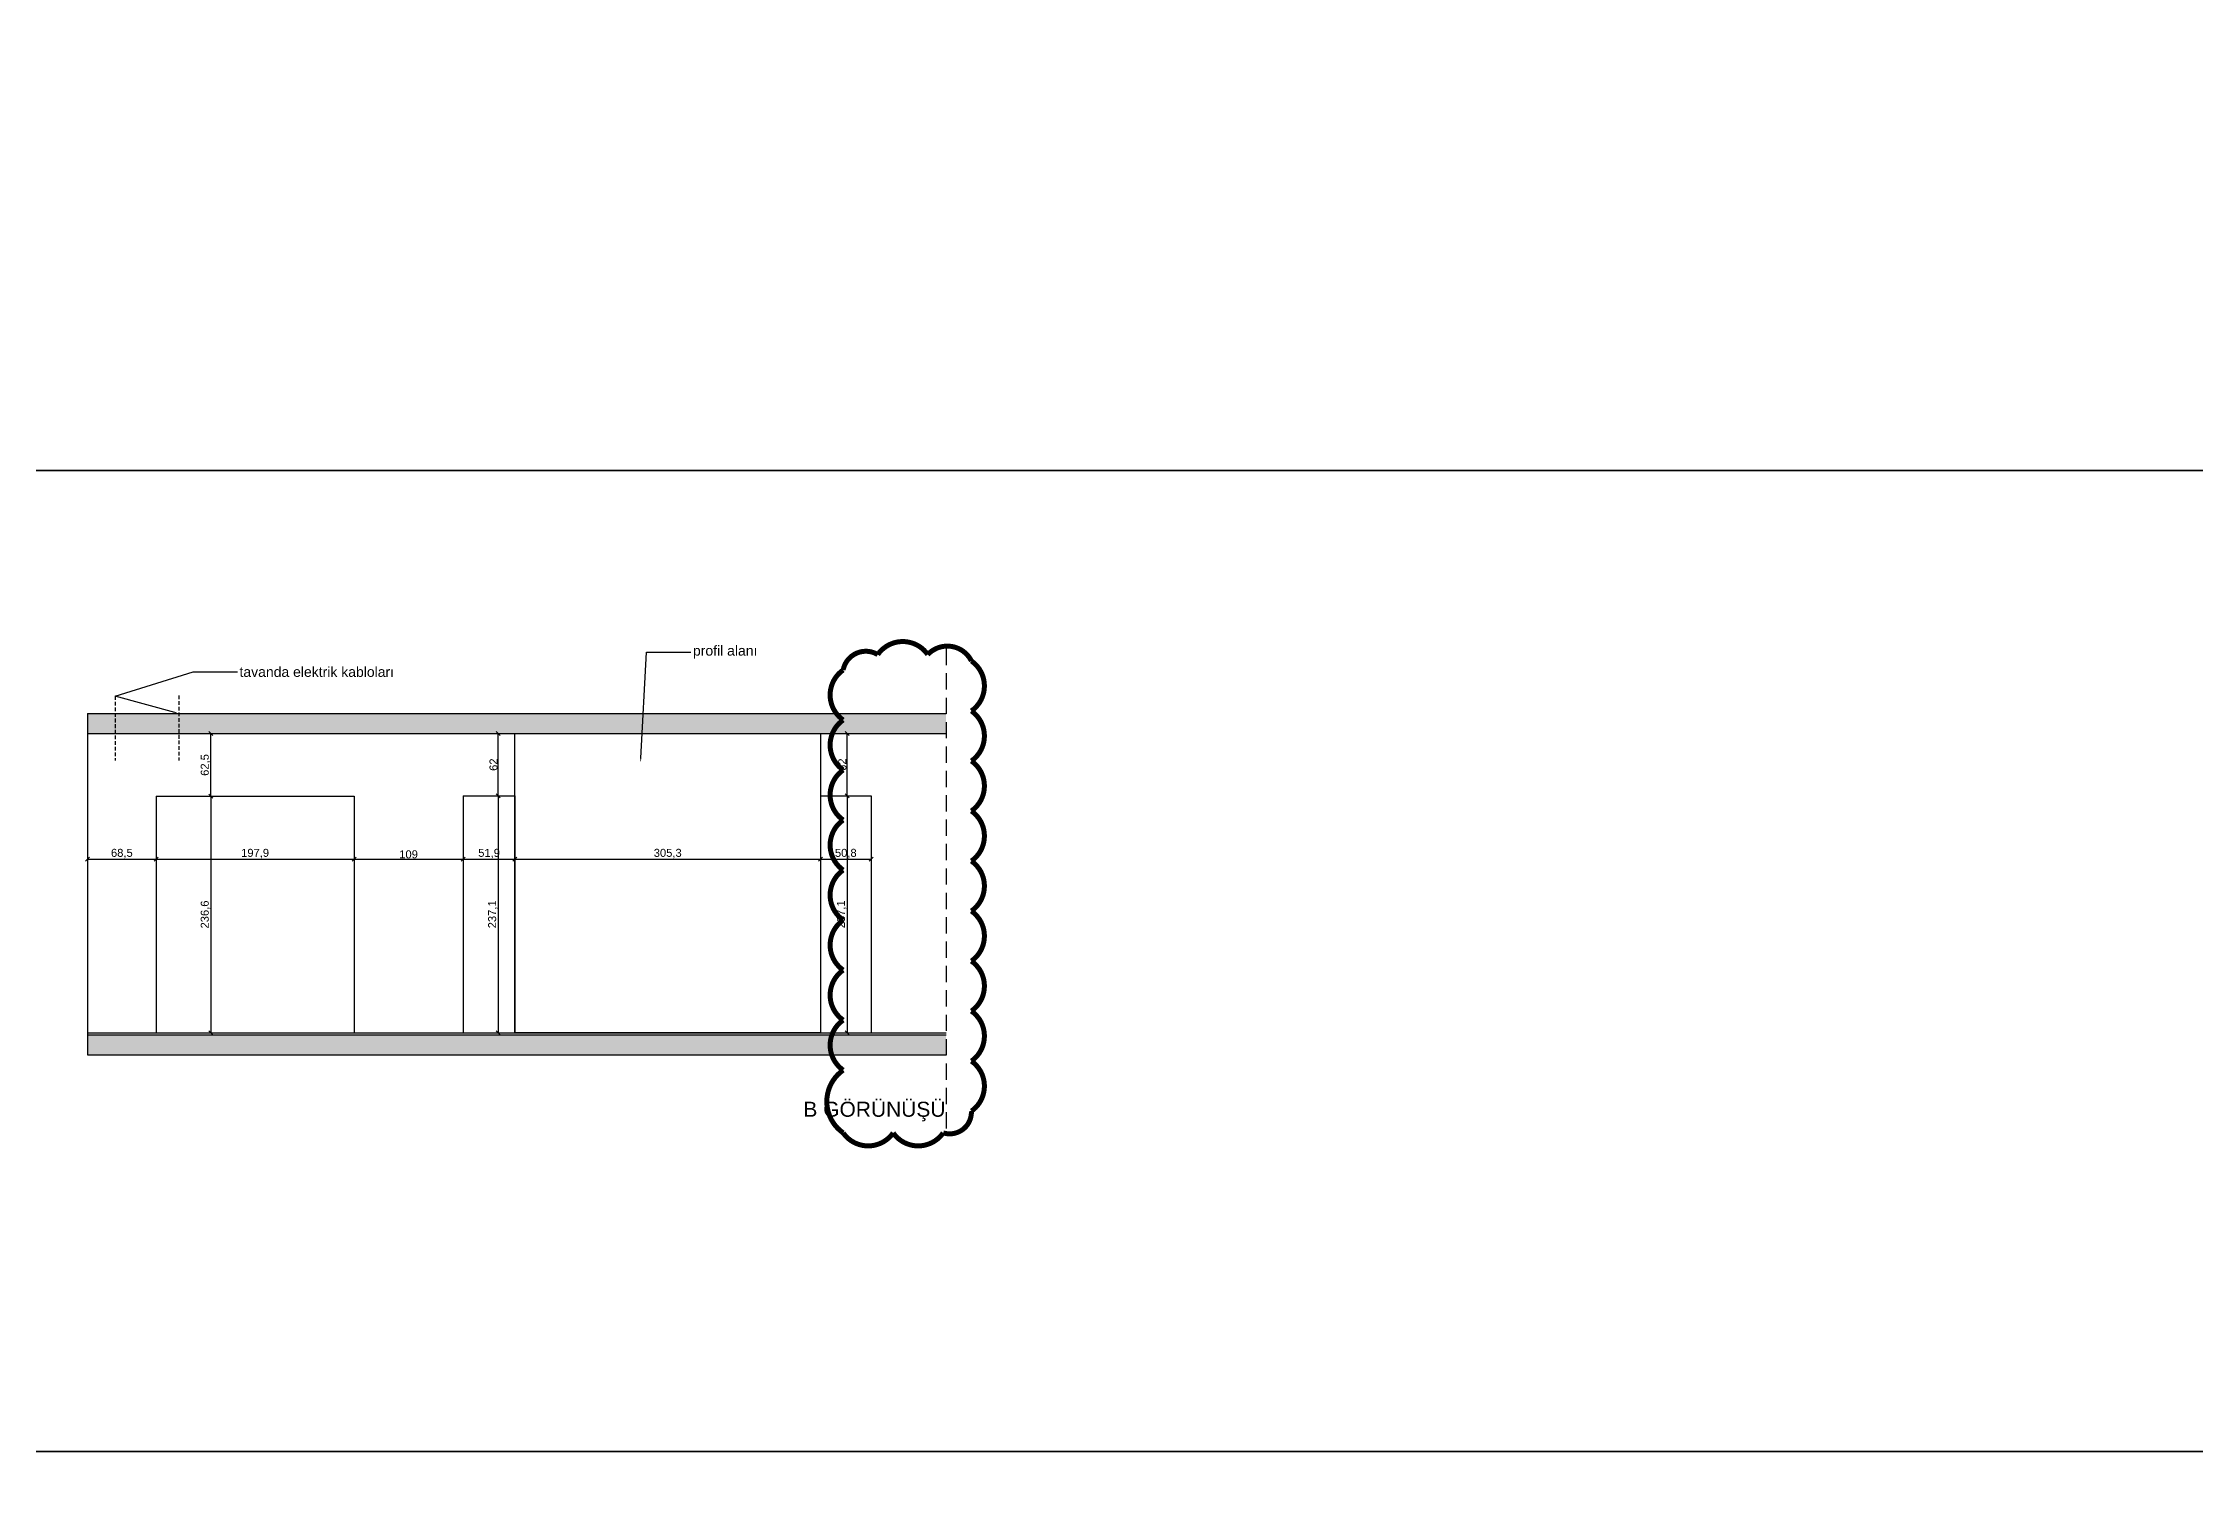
# Model space of a CAD drawing. Header units: millimetres. Extents: x -1860 to 15304, y 307 to 22353.
# Drawn here: x 5186 to 7338, y 14015 to 15444 of the extents above; entities that cross this region are included whole.
import ezdxf
from ezdxf import colors
from ezdxf.entities.mleader import LeaderData, LeaderLine
from ezdxf.math import Vec2, Vec3

# ---------------------------------------------------------------- set-up
doc = ezdxf.new("R2010")
doc.units = ezdxf.units.MM
doc.linetypes.add('( Hidden )', pattern=[0.375, 0.25, -0.125])
doc.styles.get("Standard").update_dxf_attribs({"font": 'arial.ttf'})
doc.dimstyles.new('ISO-25', dxfattribs={"dimtxt": 8, "dimasz": 3, "dimexe": 1.25, "dimexo": 0.625, "dimtad": 1, "dimtxsty": 'Standard', "dimblk": 'OBLIQUE', "dimcen": 2.5, "dimse1": 1, "dimse2": 1, "dimadec": 0, "dimazin": 0, "dimtfac": 1, "dimtmove": 0, "dimatfit": 3, "dimldrblk": 'OBLIQUE', "dimfxl": 1, "dimarcsym": 0})

# ---------------------------------------------------------------- blocks, each defined once
blk = doc.blocks.new('_Oblique')
at = {"color": 0, "linetype": 'ByBlock', "lineweight": -2}
blk.add_line((-0.5, -0.5), (0.5, 0.5), dxfattribs=at)
blk = doc.blocks.new('*D50')
at = {"color": 1, "lineweight": -2, "transparency": 16777216}
blk.add_line((15458.3, 7962.4), (15458.3, 7725.8), dxfattribs=at)
at = {"layer": 'Defpoints', "color": 0, "transparency": 16777216}
for p in [(15444.7, 7962.4), (15444.7, 7725.8), (15458.3, 7725.8)]:
    blk.add_point(p, dxfattribs=at)
at = {"color": 1, "lineweight": -2, "transparency": 16777216, "xscale": 4, "yscale": 4, "zscale": 4}
for p, rotation in [((15458.3, 7962.4), 90), ((15458.3, 7725.8), 270)]:
    blk.add_blockref('_Oblique', p, dxfattribs=dict(at, rotation=rotation))
at = {"color": 1, "transparency": 16777216, "insert": (15452.9, 7844.1), "char_height": 8, "attachment_point": 5, "rotation": 90}
blk.add_mtext('236,6', dxfattribs=at)
blk = doc.blocks.new('*D51')
at = {"color": 1, "lineweight": -2, "transparency": 16777216}
blk.add_line((15403.5, 7899.5), (15601.4, 7899.5), dxfattribs=at)
at = {"layer": 'Defpoints', "color": 0, "transparency": 16777216}
for p in [(15403.5, 7905.3), (15601.4, 7905.3), (15601.4, 7899.5)]:
    blk.add_point(p, dxfattribs=at)
at = {"color": 1, "lineweight": -2, "transparency": 16777216, "xscale": 4, "yscale": 4, "zscale": 4, "rotation": 180}
blk.add_blockref('_Oblique', (15403.5, 7899.5), dxfattribs=at)
at = {"color": 1, "lineweight": -2, "transparency": 16777216, "xscale": 4, "yscale": 4, "zscale": 4}
blk.add_blockref('_Oblique', (15601.4, 7899.5), dxfattribs=at)
at = {"color": 1, "transparency": 16777216, "insert": (15502.5, 7905), "char_height": 8, "attachment_point": 5}
blk.add_mtext('197,9', dxfattribs=at)
blk = doc.blocks.new('*D48')
at = {"color": 1, "lineweight": -2, "transparency": 16777216}
blk.add_line((15710.4, 7899.5), (15762.3, 7899.5), dxfattribs=at)
at = {"layer": 'Defpoints', "color": 0, "transparency": 16777216}
for p in [(15710.4, 7902), (15762.3, 7902), (15762.3, 7899.5)]:
    blk.add_point(p, dxfattribs=at)
at = {"color": 1, "lineweight": -2, "transparency": 16777216, "xscale": 4, "yscale": 4, "zscale": 4, "rotation": 180}
blk.add_blockref('_Oblique', (15710.4, 7899.5), dxfattribs=at)
at = {"color": 1, "lineweight": -2, "transparency": 16777216, "xscale": 4, "yscale": 4, "zscale": 4}
blk.add_blockref('_Oblique', (15762.3, 7899.5), dxfattribs=at)
at = {"color": 1, "transparency": 16777216, "insert": (15736.4, 7905), "char_height": 8, "attachment_point": 5}
blk.add_mtext('51,9', dxfattribs=at)
blk = doc.blocks.new('*D52')
at = {"color": 1, "lineweight": -2, "transparency": 16777216}
blk.add_line((15745.6, 7962.9), (15745.6, 7725.8), dxfattribs=at)
at = {"layer": 'Defpoints', "color": 0, "transparency": 16777216}
for p in [(15741.5, 7962.9), (15741.5, 7725.8), (15745.6, 7725.8)]:
    blk.add_point(p, dxfattribs=at)
at = {"color": 1, "lineweight": -2, "transparency": 16777216, "xscale": 4, "yscale": 4, "zscale": 4}
for p, rotation in [((15745.6, 7962.9), 90), ((15745.6, 7725.8), 270)]:
    blk.add_blockref('_Oblique', p, dxfattribs=dict(at, rotation=rotation))
at = {"color": 1, "transparency": 16777216, "insert": (15740.2, 7844.3), "char_height": 8, "attachment_point": 5, "rotation": 90}
blk.add_mtext('237,1', dxfattribs=at)
blk = doc.blocks.new('*D49')
at = {"color": 1, "lineweight": -2, "transparency": 16777216}
blk.add_line((16067.6, 7899.5), (16118.4, 7899.5), dxfattribs=at)
at = {"layer": 'Defpoints', "color": 0, "transparency": 16777216}
for p in [(16067.6, 7902.7), (16118.4, 7902.7), (16118.4, 7899.5)]:
    blk.add_point(p, dxfattribs=at)
at = {"color": 1, "lineweight": -2, "transparency": 16777216, "xscale": 4, "yscale": 4, "zscale": 4, "rotation": 180}
blk.add_blockref('_Oblique', (16067.6, 7899.5), dxfattribs=at)
at = {"color": 1, "lineweight": -2, "transparency": 16777216, "xscale": 4, "yscale": 4, "zscale": 4}
blk.add_blockref('_Oblique', (16118.4, 7899.5), dxfattribs=at)
at = {"color": 1, "transparency": 16777216, "insert": (16093, 7905), "char_height": 8, "attachment_point": 5}
blk.add_mtext('50,8', dxfattribs=at)
blk = doc.blocks.new('*D53')
at = {"color": 1, "lineweight": -2, "transparency": 16777216}
blk.add_line((16094.3, 7962.9), (16094.3, 7725.8), dxfattribs=at)
at = {"layer": 'Defpoints', "color": 0, "transparency": 16777216}
for p in [(16102.1, 7962.9), (16094.3, 7725.8), (16102.1, 7725.8)]:
    blk.add_point(p, dxfattribs=at)
at = {"color": 1, "lineweight": -2, "transparency": 16777216, "xscale": 4, "yscale": 4, "zscale": 4}
for p, rotation in [((16094.3, 7962.9), 90), ((16094.3, 7725.8), 270)]:
    blk.add_blockref('_Oblique', p, dxfattribs=dict(at, rotation=rotation))
at = {"color": 1, "transparency": 16777216, "insert": (16088.9, 7844.3), "char_height": 8, "attachment_point": 5, "rotation": 90}
blk.add_mtext('237,1', dxfattribs=at)
blk = doc.blocks.new('*D54')
at = {"color": 1, "lineweight": -2, "transparency": 16777216}
blk.add_line((15745.6, 7962.9), (15745.6, 8024.9), dxfattribs=at)
at = {"layer": 'Defpoints', "color": 0, "transparency": 16777216}
for p in [(15745.6, 8024.9), (15752.9, 8024.9), (15752.9, 7962.9)]:
    blk.add_point(p, dxfattribs=at)
at = {"color": 1, "lineweight": -2, "transparency": 16777216, "xscale": 4, "yscale": 4, "zscale": 4}
for p, rotation in [((15745.6, 8024.9), 90), ((15745.6, 7962.9), 270)]:
    blk.add_blockref('_Oblique', p, dxfattribs=dict(at, rotation=rotation))
at = {"color": 1, "transparency": 16777216, "insert": (15740.9, 7993.9), "char_height": 8, "attachment_point": 5, "rotation": 90}
blk.add_mtext('62', dxfattribs=at)
blk = doc.blocks.new('*D55')
at = {"color": 1, "lineweight": -2, "transparency": 16777216}
blk.add_line((16094.3, 7962.9), (16094.3, 8024.9), dxfattribs=at)
at = {"layer": 'Defpoints', "color": 0, "transparency": 16777216}
for p in [(16094.3, 8024.9), (16103.9, 8024.9), (16103.9, 7962.9)]:
    blk.add_point(p, dxfattribs=at)
at = {"color": 1, "lineweight": -2, "transparency": 16777216, "xscale": 4, "yscale": 4, "zscale": 4}
for p, rotation in [((16094.3, 8024.9), 90), ((16094.3, 7962.9), 270)]:
    blk.add_blockref('_Oblique', p, dxfattribs=dict(at, rotation=rotation))
at = {"color": 1, "transparency": 16777216, "insert": (16089.6, 7993.9), "char_height": 8, "attachment_point": 5, "rotation": 90}
blk.add_mtext('62', dxfattribs=at)
blk = doc.blocks.new('*D56')
at = {"color": 1, "lineweight": -2, "transparency": 16777216}
blk.add_line((15335, 7899.5), (15403.5, 7899.5), dxfattribs=at)
at = {"layer": 'Defpoints', "color": 0, "transparency": 16777216}
for p in [(15335, 7915.8), (15403.5, 7915.8), (15403.5, 7899.5)]:
    blk.add_point(p, dxfattribs=at)
at = {"color": 1, "lineweight": -2, "transparency": 16777216, "xscale": 4, "yscale": 4, "zscale": 4, "rotation": 180}
blk.add_blockref('_Oblique', (15335, 7899.5), dxfattribs=at)
at = {"color": 1, "lineweight": -2, "transparency": 16777216, "xscale": 4, "yscale": 4, "zscale": 4}
blk.add_blockref('_Oblique', (15403.5, 7899.5), dxfattribs=at)
at = {"color": 1, "transparency": 16777216, "insert": (15369.3, 7905), "char_height": 8, "attachment_point": 5}
blk.add_mtext('68,5', dxfattribs=at)
blk = doc.blocks.new('*D57')
at = {"color": 1, "lineweight": -2, "transparency": 16777216}
blk.add_line((15601.4, 7899.5), (15710.4, 7899.5), dxfattribs=at)
at = {"layer": 'Defpoints', "color": 0, "transparency": 16777216}
for p in [(15601.4, 7924.8), (15710.4, 7924.8), (15710.4, 7899.5)]:
    blk.add_point(p, dxfattribs=at)
at = {"color": 1, "lineweight": -2, "transparency": 16777216, "xscale": 4, "yscale": 4, "zscale": 4, "rotation": 180}
blk.add_blockref('_Oblique', (15601.4, 7899.5), dxfattribs=at)
at = {"color": 1, "lineweight": -2, "transparency": 16777216, "xscale": 4, "yscale": 4, "zscale": 4}
blk.add_blockref('_Oblique', (15710.4, 7899.5), dxfattribs=at)
at = {"color": 1, "transparency": 16777216, "insert": (15655.9, 7904.2), "char_height": 8, "attachment_point": 5}
blk.add_mtext('109', dxfattribs=at)
blk = doc.blocks.new('*D58')
at = {"color": 1, "lineweight": -2, "transparency": 16777216}
blk.add_line((15762.3, 7899.5), (16067.6, 7899.5), dxfattribs=at)
at = {"layer": 'Defpoints', "color": 0, "transparency": 16777216}
for p in [(16067.6, 7962.9), (15762.3, 7933.2), (16067.6, 7899.5)]:
    blk.add_point(p, dxfattribs=at)
at = {"color": 1, "lineweight": -2, "transparency": 16777216, "xscale": 4, "yscale": 4, "zscale": 4, "rotation": 180}
blk.add_blockref('_Oblique', (15762.3, 7899.5), dxfattribs=at)
at = {"color": 1, "lineweight": -2, "transparency": 16777216, "xscale": 4, "yscale": 4, "zscale": 4}
blk.add_blockref('_Oblique', (16067.6, 7899.5), dxfattribs=at)
at = {"color": 1, "transparency": 16777216, "insert": (15915, 7905), "char_height": 8, "attachment_point": 5}
blk.add_mtext('305,3', dxfattribs=at)
blk = doc.blocks.new('*D59')
at = {"color": 1, "lineweight": -2, "transparency": 16777216}
blk.add_line((15458.3, 7962.4), (15458.3, 8024.9), dxfattribs=at)
at = {"layer": 'Defpoints', "color": 0, "transparency": 16777216}
for p in [(15458.3, 8024.9), (15475.7, 8024.9), (15475.7, 7962.4)]:
    blk.add_point(p, dxfattribs=at)
at = {"color": 1, "lineweight": -2, "transparency": 16777216, "xscale": 4, "yscale": 4, "zscale": 4}
for p, rotation in [((15458.3, 8024.9), 90), ((15458.3, 7962.4), 270)]:
    blk.add_blockref('_Oblique', p, dxfattribs=dict(at, rotation=rotation))
at = {"color": 1, "transparency": 16777216, "insert": (15452.9, 7993.6), "char_height": 8, "attachment_point": 5, "rotation": 90}
blk.add_mtext('62,5', dxfattribs=at)
blk = doc.blocks.new('b görünüşü')
at = {"true_color": 0x636466, "transparency": 33554687}
h = blk.add_hatch(dxfattribs=at)
h.set_pattern_fill('ANSI36', color=251, angle=270)
h.set_pattern_definition([(315, (12580.046, 114.243), (6.1739261, -1.683798), [7.9375, -1.5875, 0, -1.5875])])
h.paths.add_polyline_path([(16193.25, 8044.895), (15335.022, 8044.895), (15335.022, 8024.895), (16193.25, 8024.895)])
h.paths.add_polyline_path([(16193.25, 7723.795), (15335.022, 7723.795), (15335.022, 7703.795), (16193.25, 7703.795)])
at = {"linetype": '( Hidden )', "ltscale": 65}
blk.add_line((16193.25, 8109.599), (16193.25, 7627.581), dxfattribs=at)
at = {"linetype": '( Hidden )', "ltscale": 15}
for p, q in [((15362.682, 8062.386), (15362.682, 7998.138)), ((15426.18, 8062.988), (15426.18, 7998.138))]:
    blk.add_line(p, q, dxfattribs=at)
for p, q in [((15335.022, 8044.895), (15335.022, 7703.795)), ((15335.022, 8044.895), (16193.25, 8044.895)), ((15335.022, 8024.895), (16193.25, 8024.895)), ((15403.522, 7962.395), (15601.422, 7962.395)), ((15403.522, 7962.395), (15403.522, 7725.795)), ((15601.422, 7962.395), (15601.422, 7725.795)), ((15710.422, 7962.895), (15762.322, 7962.895)), ((15710.422, 7962.895), (15710.422, 7725.795)), ((15762.322, 7962.895), (15762.322, 7725.795)), ((16067.622, 7962.895), (16067.622, 7725.795)), ((16067.622, 7962.895), (16118.422, 7962.895)), ((16118.422, 7962.895), (16118.422, 7725.795)), ((15335.022, 7725.795), (16193.25, 7725.795)), ((15335.022, 7723.795), (16193.25, 7723.795)), ((15335.022, 7703.795), (16193.25, 7703.795))]:
    blk.add_line(p, q)
at = {"const_width": 5}
blk.add_lwpolyline([(16090.359, 7625.801, 0.52056705), (16140.359, 7625.801, 0.52056705), (16190.359, 7625.801, 0.52056705), (16218.574, 7647.585, 0.52056705), (16218.574, 7697.585, 0.52056705), (16218.574, 7747.585, 0.52056705), (16218.574, 7797.585, 0.52056705), (16218.574, 7847.585, 0.52056705), (16218.574, 7897.585, 0.52056705), (16218.574, 7947.585, 0.52056705), (16218.574, 7997.585, 0.52056705), (16218.574, 8047.585, 0.52056705), (16218.574, 8097.585, 0.52056705), (16174.944, 8103.955, 0.52056705), (16124.944, 8103.955, 0.52056705), (16090.359, 8088.539, 0.52056705), (16090.359, 8038.539, 0.52056705), (16090.359, 7988.539, 0.52056705), (16090.359, 7938.539, 0.52056705), (16090.359, 7888.539, 0.52056705), (16090.359, 7838.539, 0.52056705), (16090.359, 7788.539, 0.52056705), (16090.359, 7738.539, 0.52056705), (16090.359, 7688.539, 0.52056705)], format="xyb", close=True, dxfattribs=at)
blk.add_lwpolyline([(16067.622, 7725.795), (15762.322, 7725.795), (15762.322, 8024.895), (16067.622, 8024.895)], close=True)
at = {"color": 1, "insert": (16050.634, 7656.929), "char_height": 15, "width": 172.09561, "attachment_point": 1}
blk.add_mtext('B GÖRÜNÜŞÜ', dxfattribs=at)
for base, p1, p2, picture, middle in [((15458.31, 8024.895), (15475.704, 7962.395), (15475.704, 8024.895), '*D59', (15452.877, 7993.645)), ((15745.633, 8024.895), (15752.852, 7962.895), (15752.852, 8024.895), '*D54', (15740.923, 7993.895)), ((16094.343, 8024.895), (16103.874, 7962.895), (16103.874, 8024.895), '*D55', (16089.633, 7993.895)), ((15458.31, 7725.795), (15444.667, 7962.395), (15444.667, 7725.795), '*D50', (15452.877, 7844.095)), ((15745.633, 7725.795), (15741.521, 7962.895), (15741.521, 7725.795), '*D52', (15740.2, 7844.345)), ((16094.343, 7725.795), (16102.125, 7962.895), (16102.125, 7725.795), '*D53', (16088.91, 7844.345))]:
    dim = blk.add_linear_dim(base=base, p1=p1, p2=p2, angle=90, dimstyle='ISO-25')
    dim.commit()
    dim.dimension.update_dxf_attribs({"geometry": picture, "text_midpoint": middle})
for base, p1, p2, picture, middle in [((16067.622, 7899.54), (15762.322, 7933.194), (16067.622, 7962.895), '*D58', (15914.972, 7904.973)), ((15710.422, 7899.54), (15601.422, 7924.78), (15710.422, 7924.78), '*D57', (15655.922, 7904.25)), ((15403.522, 7899.54), (15335.022, 7915.771), (15403.522, 7915.771), '*D56', (15369.272, 7904.973)), ((15601.422, 7899.54), (15403.522, 7905.349), (15601.422, 7905.349), '*D51', (15502.472, 7904.973)), ((15762.322, 7899.54), (15710.422, 7901.986), (15762.322, 7901.986), '*D48', (15736.372, 7904.973)), ((16118.422, 7899.54), (16067.622, 7902.651), (16118.422, 7902.651), '*D49', (16093.022, 7904.973))]:
    dim = blk.add_linear_dim(base=base, p1=p1, p2=p2, dimstyle='ISO-25')
    dim.commit()
    dim.dimension.update_dxf_attribs({"geometry": picture, "text_midpoint": middle})
at = {"color": 6}
ml = blk.add_multileader_mtext('Standard', dxfattribs=at)
ml.set_content('profil alanı', color=6)
ml.set_leader_properties()
ml.build(insert=Vec2(0, 0))
ml.multileader.update_dxf_attribs({"dogleg_length": 44.448})
ctx = ml.context
ctx.base_point, ctx.char_height, ctx.plane_origin = Vec3(15938.236, 8106.484), 10, Vec3(15887.848, 7996.327)
notes = []
notes.append((ctx, [(0, (1, 1, 0), (15893.788, 8106.484), (1, 0), 44.448, [(0, [(15887.848, 7996.327)], 0, [])])]))
ctx.mtext.insert, ctx.mtext.flow_direction = Vec3(15940.236, 8112.872), 5
ml = blk.add_multileader_mtext('Standard', dxfattribs=at)
ml.set_content('tavanda elektrik kabloları', color=6)
ml.set_leader_properties()
ml.build(insert=Vec2(0, 0))
ml.multileader.update_dxf_attribs({"dogleg_length": 44.448})
ctx = ml.context
ctx.base_point, ctx.char_height, ctx.plane_origin = Vec3(15484.905, 8086.571), 10, Vec3(15426.18, 8044.895)
notes.append((ctx, [(0, (1, 1, 0), (15440.457, 8086.571), (1, 0), 44.448, [(1, [(15426.18, 8044.895), (15362.682, 8062.386)], 0, [])])]))
ctx.mtext.insert, ctx.mtext.flow_direction = Vec3(15486.905, 8091.653), 5
for ctx, leaders in notes:
    for number, flags, end, landing, length, lines in leaders:
        leader = LeaderData()
        leader.index, (leader.has_last_leader_line, leader.has_dogleg_vector, leader.attachment_direction) = number, flags
        leader.last_leader_point, leader.dogleg_vector, leader.dogleg_length = Vec3(end), Vec3(landing), length
        for number, points, colour, breaks in lines:
            line = LeaderLine()
            line.index, line.vertices, line.color, line.breaks = number, Vec3.list(points), colors.encode_raw_color(colour), breaks
            leader.lines.append(line)
        ctx.leaders.append(leader)

msp = doc.modelspace()

# ---------------------------------------------------------------- linework, layer by layer
for points in [[(3092.17375, 15997.7306), (10114.64183, 15997.7306), (10114.64183, 15017.08106), (3092.17375, 15017.08106)], [(3092.17375, 15017.08106), (10114.64183, 15017.08106), (10114.64183, 14036.43151), (3092.17375, 14036.43151)], [(3092.17375, 14036.43151), (10114.64183, 14036.43151), (10114.64183, 13055.78197), (3092.17375, 13055.78197)]]:
    msp.add_lwpolyline(points, close=True)

# ---------------------------------------------------------------- block references
msp.add_blockref('b görünüşü', (-10104.2871, 6729.01312))

doc.saveas('drawing.dxf')
